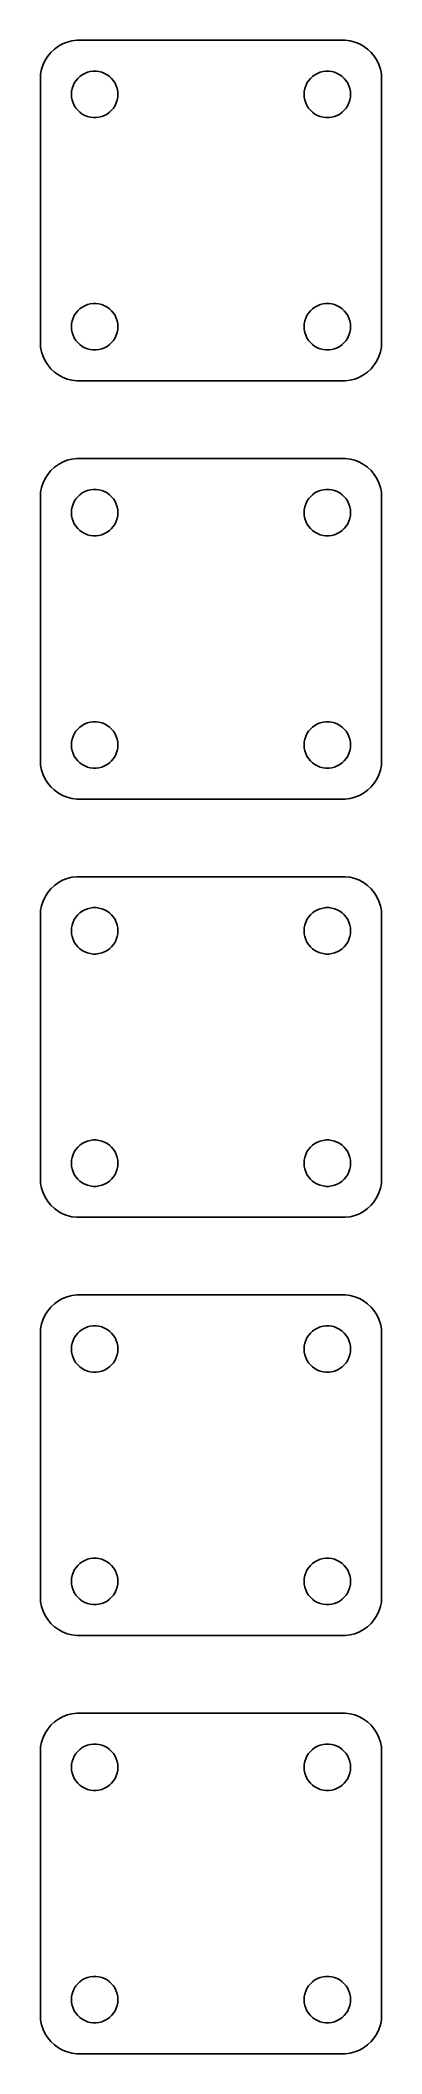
# Model space of a CAD drawing. Header units: metres. Extents: x -22 to 22, y 248 to 508.
import ezdxf

# ---------------------------------------------------------------- set-up
doc = ezdxf.new("R2010")
doc.units = ezdxf.units.M

msp = doc.modelspace()

# ---------------------------------------------------------------- linework, layer by layer
for p, q in [((-19.6791, 507.222), (-20.1871, 506.853)), ((-19.1289, 507.524), (-19.6791, 507.222)), ((-18.5451, 507.755), (-19.1289, 507.524)), ((-17.9369, 507.911), (-18.5451, 507.755)), ((-17.3139, 507.99), (-17.9369, 507.911)), ((17.3139, 507.99), (-17.3139, 507.99)), ((17.9369, 507.911), (17.3139, 507.99)), ((18.5451, 507.755), (17.9369, 507.911)), ((19.1289, 507.524), (18.5451, 507.755)), ((19.6791, 507.222), (19.1289, 507.524)), ((20.1871, 506.853), (19.6791, 507.222)), ((-21.6489, 504.841), (-21.8429, 504.243)), ((-21.3815, 505.409), (-21.6489, 504.841)), ((-21.0451, 505.939), (-21.3815, 505.409)), ((-20.6448, 506.423), (-21.0451, 505.939)), ((-20.1871, 506.853), (-20.6448, 506.423)), ((20.6448, 506.423), (20.1871, 506.853)), ((21.0451, 505.939), (20.6448, 506.423)), ((21.3815, 505.409), (21.0451, 505.939)), ((21.6489, 504.841), (21.3815, 505.409)), ((21.8429, 504.243), (21.6489, 504.841)), ((-21.9606, 503.627), (-22, 503)), ((-22, 503), (-22, 469)), ((-21.8429, 504.243), (-21.9606, 503.627)), ((-17.9057, 501.746), (-17.7893, 502.104)), ((-17.7893, 502.104), (-17.6289, 502.445)), ((-17.6289, 502.445), (-17.427, 502.763)), ((-17.427, 502.763), (-17.1869, 503.054)), ((-17.1869, 503.054), (-16.9123, 503.312)), ((-16.9123, 503.312), (-16.6075, 503.533)), ((-16.6075, 503.533), (-16.2773, 503.714)), ((-16.2773, 503.714), (-15.927, 503.853)), ((-15.927, 503.853), (-15.5621, 503.947)), ((-15.5621, 503.947), (-15.1884, 503.994)), ((-15.1884, 503.994), (-14.8116, 503.994)), ((-14.8116, 503.994), (-14.4379, 503.947)), ((-14.4379, 503.947), (-14.0729, 503.853)), ((-14.0729, 503.853), (-13.7227, 503.714)), ((-13.7227, 503.714), (-13.3925, 503.533)), ((-13.3925, 503.533), (-13.0877, 503.312)), ((-13.0877, 503.312), (-12.8131, 503.054)), ((-12.8131, 503.054), (-12.5729, 502.763)), ((-12.5729, 502.763), (-12.3711, 502.445)), ((-12.3711, 502.445), (-12.2107, 502.104)), ((-12.2107, 502.104), (-12.0942, 501.746)), ((12.0942, 501.746), (12.2107, 502.104)), ((12.2107, 502.104), (12.3711, 502.445)), ((12.3711, 502.445), (12.5729, 502.763)), ((12.5729, 502.763), (12.8131, 503.054)), ((12.8131, 503.054), (13.0877, 503.312)), ((13.0877, 503.312), (13.3925, 503.533)), ((13.3925, 503.533), (13.7227, 503.714)), ((13.7227, 503.714), (14.0729, 503.853)), ((14.0729, 503.853), (14.4379, 503.947)), ((14.4379, 503.947), (14.8116, 503.994)), ((14.8116, 503.994), (15.1884, 503.994)), ((15.1884, 503.994), (15.5621, 503.947)), ((15.5621, 503.947), (15.927, 503.853)), ((15.927, 503.853), (16.2773, 503.714)), ((16.2773, 503.714), (16.6075, 503.533)), ((16.6075, 503.533), (16.9123, 503.312)), ((16.9123, 503.312), (17.1869, 503.054)), ((17.1869, 503.054), (17.427, 502.763)), ((17.427, 502.763), (17.6289, 502.445)), ((17.6289, 502.445), (17.7893, 502.104)), ((17.7893, 502.104), (17.9057, 501.746)), ((21.9606, 503.627), (21.8429, 504.243)), ((22, 503), (21.9606, 503.627)), ((22, 469), (22, 503)), ((-18, 501), (-17.9763, 501.376)), ((-17.9763, 500.624), (-18, 501)), ((-17.9763, 501.376), (-17.9057, 501.746)), ((-17.9057, 500.254), (-17.9763, 500.624)), ((-17.7893, 499.896), (-17.9057, 500.254)), ((-17.6289, 499.555), (-17.7893, 499.896)), ((-17.427, 499.237), (-17.6289, 499.555)), ((-17.1869, 498.946), (-17.427, 499.237)), ((-12.5729, 499.237), (-12.8131, 498.946)), ((-12.3711, 499.555), (-12.5729, 499.237)), ((-12.2107, 499.896), (-12.3711, 499.555)), ((-12.0942, 500.254), (-12.2107, 499.896)), ((-12.0942, 501.746), (-12.0237, 501.376)), ((-12.0237, 500.624), (-12.0942, 500.254)), ((-12.0237, 501.376), (-12, 501)), ((-12, 501), (-12.0237, 500.624)), ((12, 501), (12.0237, 501.376)), ((12.0237, 500.624), (12, 501)), ((12.0237, 501.376), (12.0942, 501.746)), ((12.0942, 500.254), (12.0237, 500.624)), ((12.2107, 499.896), (12.0942, 500.254)), ((12.3711, 499.555), (12.2107, 499.896)), ((12.5729, 499.237), (12.3711, 499.555)), ((12.8131, 498.946), (12.5729, 499.237)), ((17.427, 499.237), (17.1869, 498.946)), ((17.6289, 499.555), (17.427, 499.237)), ((17.7893, 499.896), (17.6289, 499.555)), ((17.9057, 500.254), (17.7893, 499.896)), ((17.9057, 501.746), (17.9763, 501.376)), ((17.9763, 500.624), (17.9057, 500.254)), ((17.9763, 501.376), (18, 501)), ((18, 501), (17.9763, 500.624)), ((-16.9123, 498.688), (-17.1869, 498.946)), ((-16.6075, 498.467), (-16.9123, 498.688)), ((-16.2773, 498.286), (-16.6075, 498.467)), ((-15.927, 498.147), (-16.2773, 498.286)), ((-15.5621, 498.053), (-15.927, 498.147)), ((-15.1884, 498.006), (-15.5621, 498.053)), ((-14.8116, 498.006), (-15.1884, 498.006)), ((-14.4379, 498.053), (-14.8116, 498.006)), ((-14.0729, 498.147), (-14.4379, 498.053)), ((-13.7227, 498.286), (-14.0729, 498.147)), ((-13.3925, 498.467), (-13.7227, 498.286)), ((-13.0877, 498.688), (-13.3925, 498.467)), ((-12.8131, 498.946), (-13.0877, 498.688)), ((13.0877, 498.688), (12.8131, 498.946)), ((13.3925, 498.467), (13.0877, 498.688)), ((13.7227, 498.286), (13.3925, 498.467)), ((14.0729, 498.147), (13.7227, 498.286)), ((14.4379, 498.053), (14.0729, 498.147)), ((14.8116, 498.006), (14.4379, 498.053)), ((15.1884, 498.006), (14.8116, 498.006)), ((15.5621, 498.053), (15.1884, 498.006)), ((15.927, 498.147), (15.5621, 498.053)), ((16.2773, 498.286), (15.927, 498.147)), ((16.6075, 498.467), (16.2773, 498.286)), ((16.9123, 498.688), (16.6075, 498.467)), ((17.1869, 498.946), (16.9123, 498.688)), ((-17.1869, 473.054), (-16.9123, 473.312)), ((-16.9123, 473.312), (-16.6075, 473.533)), ((-16.6075, 473.533), (-16.2773, 473.714)), ((-16.2773, 473.714), (-15.927, 473.853)), ((-15.927, 473.853), (-15.5621, 473.947)), ((-15.5621, 473.947), (-15.1884, 473.994)), ((-15.1884, 473.994), (-14.8116, 473.994)), ((-14.8116, 473.994), (-14.4379, 473.947)), ((-14.4379, 473.947), (-14.0729, 473.853)), ((-14.0729, 473.853), (-13.7227, 473.714)), ((-13.7227, 473.714), (-13.3925, 473.533)), ((-13.3925, 473.533), (-13.0877, 473.312)), ((-13.0877, 473.312), (-12.8131, 473.054)), ((12.8131, 473.054), (13.0877, 473.312)), ((13.0877, 473.312), (13.3925, 473.533)), ((13.3925, 473.533), (13.7227, 473.714)), ((13.7227, 473.714), (14.0729, 473.853)), ((14.0729, 473.853), (14.4379, 473.947)), ((14.4379, 473.947), (14.8116, 473.994)), ((14.8116, 473.994), (15.1884, 473.994)), ((15.1884, 473.994), (15.5621, 473.947)), ((15.5621, 473.947), (15.927, 473.853)), ((15.927, 473.853), (16.2773, 473.714)), ((16.2773, 473.714), (16.6075, 473.533)), ((16.6075, 473.533), (16.9123, 473.312)), ((16.9123, 473.312), (17.1869, 473.054)), ((-18, 471), (-17.9763, 471.376)), ((-17.9763, 470.624), (-18, 471)), ((-17.9763, 471.376), (-17.9057, 471.746)), ((-17.9057, 470.254), (-17.9763, 470.624)), ((-17.9057, 471.746), (-17.7893, 472.104)), ((-17.7893, 472.104), (-17.6289, 472.445)), ((-17.6289, 472.445), (-17.427, 472.763)), ((-17.427, 472.763), (-17.1869, 473.054)), ((-12.8131, 473.054), (-12.5729, 472.763)), ((-12.5729, 472.763), (-12.3711, 472.445)), ((-12.3711, 472.445), (-12.2107, 472.104)), ((-12.2107, 472.104), (-12.0942, 471.746)), ((-12.0942, 471.746), (-12.0237, 471.376)), ((-12.0237, 470.624), (-12.0942, 470.254)), ((-12.0237, 471.376), (-12, 471)), ((-12, 471), (-12.0237, 470.624)), ((12, 471), (12.0237, 471.376)), ((12.0237, 470.624), (12, 471)), ((12.0237, 471.376), (12.0942, 471.746)), ((12.0942, 470.254), (12.0237, 470.624)), ((12.0942, 471.746), (12.2107, 472.104)), ((12.2107, 472.104), (12.3711, 472.445)), ((12.3711, 472.445), (12.5729, 472.763)), ((12.5729, 472.763), (12.8131, 473.054)), ((17.1869, 473.054), (17.427, 472.763)), ((17.427, 472.763), (17.6289, 472.445)), ((17.6289, 472.445), (17.7893, 472.104)), ((17.7893, 472.104), (17.9057, 471.746)), ((17.9057, 471.746), (17.9763, 471.376)), ((17.9763, 470.624), (17.9057, 470.254)), ((17.9763, 471.376), (18, 471)), ((18, 471), (17.9763, 470.624)), ((-22, 469), (-21.9606, 468.373)), ((-21.9606, 468.373), (-21.8429, 467.757)), ((-17.7893, 469.896), (-17.9057, 470.254)), ((-17.6289, 469.555), (-17.7893, 469.896)), ((-17.427, 469.237), (-17.6289, 469.555)), ((-17.1869, 468.946), (-17.427, 469.237)), ((-16.9123, 468.688), (-17.1869, 468.946)), ((-16.6075, 468.467), (-16.9123, 468.688)), ((-16.2773, 468.286), (-16.6075, 468.467)), ((-15.927, 468.147), (-16.2773, 468.286)), ((-15.5621, 468.053), (-15.927, 468.147)), ((-15.1884, 468.006), (-15.5621, 468.053)), ((-14.8116, 468.006), (-15.1884, 468.006)), ((-14.4379, 468.053), (-14.8116, 468.006)), ((-14.0729, 468.147), (-14.4379, 468.053)), ((-13.7227, 468.286), (-14.0729, 468.147)), ((-13.3925, 468.467), (-13.7227, 468.286)), ((-13.0877, 468.688), (-13.3925, 468.467)), ((-12.8131, 468.946), (-13.0877, 468.688)), ((-12.5729, 469.237), (-12.8131, 468.946)), ((-12.3711, 469.555), (-12.5729, 469.237)), ((-12.2107, 469.896), (-12.3711, 469.555)), ((-12.0942, 470.254), (-12.2107, 469.896)), ((12.2107, 469.896), (12.0942, 470.254)), ((12.3711, 469.555), (12.2107, 469.896)), ((12.5729, 469.237), (12.3711, 469.555)), ((12.8131, 468.946), (12.5729, 469.237)), ((13.0877, 468.688), (12.8131, 468.946)), ((13.3925, 468.467), (13.0877, 468.688)), ((13.7227, 468.286), (13.3925, 468.467)), ((14.0729, 468.147), (13.7227, 468.286)), ((14.4379, 468.053), (14.0729, 468.147)), ((14.8116, 468.006), (14.4379, 468.053)), ((15.1884, 468.006), (14.8116, 468.006)), ((15.5621, 468.053), (15.1884, 468.006)), ((15.927, 468.147), (15.5621, 468.053)), ((16.2773, 468.286), (15.927, 468.147)), ((16.6075, 468.467), (16.2773, 468.286)), ((16.9123, 468.688), (16.6075, 468.467)), ((17.1869, 468.946), (16.9123, 468.688)), ((17.427, 469.237), (17.1869, 468.946)), ((17.6289, 469.555), (17.427, 469.237)), ((17.7893, 469.896), (17.6289, 469.555)), ((17.9057, 470.254), (17.7893, 469.896)), ((21.8429, 467.757), (21.9606, 468.373)), ((21.9606, 468.373), (22, 469)), ((-21.8429, 467.757), (-21.6489, 467.159)), ((-21.6489, 467.159), (-21.3815, 466.591)), ((-21.3815, 466.591), (-21.0451, 466.061)), ((-21.0451, 466.061), (-20.6448, 465.577)), ((-20.6448, 465.577), (-20.1871, 465.147)), ((20.1871, 465.147), (20.6448, 465.577)), ((20.6448, 465.577), (21.0451, 466.061)), ((21.0451, 466.061), (21.3815, 466.591)), ((21.3815, 466.591), (21.6489, 467.159)), ((21.6489, 467.159), (21.8429, 467.757)), ((-20.1871, 465.147), (-19.6791, 464.778)), ((-19.6791, 464.778), (-19.1289, 464.476)), ((-19.1289, 464.476), (-18.5451, 464.245)), ((-18.5451, 464.245), (-17.9369, 464.089)), ((-17.9369, 464.089), (-17.3139, 464.01)), ((-17.3139, 464.01), (17.3139, 464.01)), ((17.3139, 464.01), (17.9369, 464.089)), ((17.9369, 464.089), (18.5451, 464.245)), ((18.5451, 464.245), (19.1289, 464.476)), ((19.1289, 464.476), (19.6791, 464.778)), ((19.6791, 464.778), (20.1871, 465.147)), ((-20.6448, 452.423), (-21.0451, 451.939)), ((-20.1871, 452.853), (-20.6448, 452.423)), ((-19.6791, 453.222), (-20.1871, 452.853)), ((-19.1289, 453.524), (-19.6791, 453.222)), ((-18.5451, 453.755), (-19.1289, 453.524)), ((-17.9369, 453.911), (-18.5451, 453.755)), ((-17.3139, 453.99), (-17.9369, 453.911)), ((17.3139, 453.99), (-17.3139, 453.99)), ((17.9369, 453.911), (17.3139, 453.99)), ((18.5451, 453.755), (17.9369, 453.911)), ((19.1289, 453.524), (18.5451, 453.755)), ((19.6791, 453.222), (19.1289, 453.524)), ((20.1871, 452.853), (19.6791, 453.222)), ((20.6448, 452.423), (20.1871, 452.853)), ((21.0451, 451.939), (20.6448, 452.423)), ((-21.8429, 450.243), (-21.9606, 449.627)), ((-21.6489, 450.841), (-21.8429, 450.243)), ((-21.3815, 451.409), (-21.6489, 450.841)), ((-21.0451, 451.939), (-21.3815, 451.409)), ((-16.2773, 449.714), (-15.927, 449.853)), ((-15.927, 449.853), (-15.5621, 449.947)), ((-15.5621, 449.947), (-15.1884, 449.994)), ((-15.1884, 449.994), (-14.8116, 449.994)), ((-14.8116, 449.994), (-14.4379, 449.947)), ((-14.4379, 449.947), (-14.0729, 449.853)), ((-14.0729, 449.853), (-13.7227, 449.714)), ((13.7227, 449.714), (14.0729, 449.853)), ((14.0729, 449.853), (14.4379, 449.947)), ((14.4379, 449.947), (14.8116, 449.994)), ((14.8116, 449.994), (15.1884, 449.994)), ((15.1884, 449.994), (15.5621, 449.947)), ((15.5621, 449.947), (15.927, 449.853)), ((15.927, 449.853), (16.2773, 449.714)), ((21.3815, 451.409), (21.0451, 451.939)), ((21.6489, 450.841), (21.3815, 451.409)), ((21.8429, 450.243), (21.6489, 450.841)), ((21.9606, 449.627), (21.8429, 450.243)), ((-21.9606, 449.627), (-22, 449)), ((-22, 449), (-22, 415)), ((-18, 447), (-17.9763, 447.376)), ((-17.9763, 447.376), (-17.9057, 447.746)), ((-17.9057, 447.746), (-17.7893, 448.104)), ((-17.7893, 448.104), (-17.6289, 448.445)), ((-17.6289, 448.445), (-17.427, 448.763)), ((-17.427, 448.763), (-17.1869, 449.054)), ((-17.1869, 449.054), (-16.9123, 449.312)), ((-16.9123, 449.312), (-16.6075, 449.533)), ((-16.6075, 449.533), (-16.2773, 449.714)), ((-13.7227, 449.714), (-13.3925, 449.533)), ((-13.3925, 449.533), (-13.0877, 449.312)), ((-13.0877, 449.312), (-12.8131, 449.054)), ((-12.8131, 449.054), (-12.5729, 448.763)), ((-12.5729, 448.763), (-12.3711, 448.445)), ((-12.3711, 448.445), (-12.2107, 448.104)), ((-12.2107, 448.104), (-12.0942, 447.746)), ((-12.0942, 447.746), (-12.0237, 447.376)), ((-12.0237, 447.376), (-12, 447)), ((12, 447), (12.0237, 447.376)), ((12.0237, 447.376), (12.0942, 447.746)), ((12.0942, 447.746), (12.2107, 448.104)), ((12.2107, 448.104), (12.3711, 448.445)), ((12.3711, 448.445), (12.5729, 448.763)), ((12.5729, 448.763), (12.8131, 449.054)), ((12.8131, 449.054), (13.0877, 449.312)), ((13.0877, 449.312), (13.3925, 449.533)), ((13.3925, 449.533), (13.7227, 449.714)), ((16.2773, 449.714), (16.6075, 449.533)), ((16.6075, 449.533), (16.9123, 449.312)), ((16.9123, 449.312), (17.1869, 449.054)), ((17.1869, 449.054), (17.427, 448.763)), ((17.427, 448.763), (17.6289, 448.445)), ((17.6289, 448.445), (17.7893, 448.104)), ((17.7893, 448.104), (17.9057, 447.746)), ((17.9057, 447.746), (17.9763, 447.376)), ((17.9763, 447.376), (18, 447)), ((22, 449), (21.9606, 449.627)), ((22, 415), (22, 449)), ((-17.9763, 446.624), (-18, 447)), ((-17.9057, 446.254), (-17.9763, 446.624)), ((-17.7893, 445.896), (-17.9057, 446.254)), ((-17.6289, 445.555), (-17.7893, 445.896)), ((-17.427, 445.237), (-17.6289, 445.555)), ((-17.1869, 444.946), (-17.427, 445.237)), ((-16.9123, 444.688), (-17.1869, 444.946)), ((-16.6075, 444.467), (-16.9123, 444.688)), ((-13.0877, 444.688), (-13.3925, 444.467)), ((-12.8131, 444.946), (-13.0877, 444.688)), ((-12.5729, 445.237), (-12.8131, 444.946)), ((-12.3711, 445.555), (-12.5729, 445.237)), ((-12.2107, 445.896), (-12.3711, 445.555)), ((-12.0942, 446.254), (-12.2107, 445.896)), ((-12.0237, 446.624), (-12.0942, 446.254)), ((-12, 447), (-12.0237, 446.624)), ((12.0237, 446.624), (12, 447)), ((12.0942, 446.254), (12.0237, 446.624)), ((12.2107, 445.896), (12.0942, 446.254)), ((12.3711, 445.555), (12.2107, 445.896)), ((12.5729, 445.237), (12.3711, 445.555)), ((12.8131, 444.946), (12.5729, 445.237)), ((13.0877, 444.688), (12.8131, 444.946)), ((13.3925, 444.467), (13.0877, 444.688)), ((16.9123, 444.688), (16.6075, 444.467)), ((17.1869, 444.946), (16.9123, 444.688)), ((17.427, 445.237), (17.1869, 444.946)), ((17.6289, 445.555), (17.427, 445.237)), ((17.7893, 445.896), (17.6289, 445.555)), ((17.9057, 446.254), (17.7893, 445.896)), ((17.9763, 446.624), (17.9057, 446.254)), ((18, 447), (17.9763, 446.624)), ((-16.2773, 444.286), (-16.6075, 444.467)), ((-15.927, 444.147), (-16.2773, 444.286)), ((-15.5621, 444.053), (-15.927, 444.147)), ((-15.1884, 444.006), (-15.5621, 444.053)), ((-14.8116, 444.006), (-15.1884, 444.006)), ((-14.4379, 444.053), (-14.8116, 444.006)), ((-14.0729, 444.147), (-14.4379, 444.053)), ((-13.7227, 444.286), (-14.0729, 444.147)), ((-13.3925, 444.467), (-13.7227, 444.286)), ((13.7227, 444.286), (13.3925, 444.467)), ((14.0729, 444.147), (13.7227, 444.286)), ((14.4379, 444.053), (14.0729, 444.147)), ((14.8116, 444.006), (14.4379, 444.053)), ((15.1884, 444.006), (14.8116, 444.006)), ((15.5621, 444.053), (15.1884, 444.006)), ((15.927, 444.147), (15.5621, 444.053)), ((16.2773, 444.286), (15.927, 444.147)), ((16.6075, 444.467), (16.2773, 444.286)), ((-17.6289, 418.445), (-17.427, 418.763)), ((-17.427, 418.763), (-17.1869, 419.054)), ((-17.1869, 419.054), (-16.9123, 419.312)), ((-16.9123, 419.312), (-16.6075, 419.533)), ((-16.6075, 419.533), (-16.2773, 419.714)), ((-16.2773, 419.714), (-15.927, 419.853)), ((-15.927, 419.853), (-15.5621, 419.947)), ((-15.5621, 419.947), (-15.1884, 419.994)), ((-15.1884, 419.994), (-14.8116, 419.994)), ((-14.8116, 419.994), (-14.4379, 419.947)), ((-14.4379, 419.947), (-14.0729, 419.853)), ((-14.0729, 419.853), (-13.7227, 419.714)), ((-13.7227, 419.714), (-13.3925, 419.533)), ((-13.3925, 419.533), (-13.0877, 419.312)), ((-13.0877, 419.312), (-12.8131, 419.054)), ((-12.8131, 419.054), (-12.5729, 418.763)), ((-12.5729, 418.763), (-12.3711, 418.445)), ((12.3711, 418.445), (12.5729, 418.763)), ((12.5729, 418.763), (12.8131, 419.054)), ((12.8131, 419.054), (13.0877, 419.312)), ((13.0877, 419.312), (13.3925, 419.533)), ((13.3925, 419.533), (13.7227, 419.714)), ((13.7227, 419.714), (14.0729, 419.853)), ((14.0729, 419.853), (14.4379, 419.947)), ((14.4379, 419.947), (14.8116, 419.994)), ((14.8116, 419.994), (15.1884, 419.994)), ((15.1884, 419.994), (15.5621, 419.947)), ((15.5621, 419.947), (15.927, 419.853)), ((15.927, 419.853), (16.2773, 419.714)), ((16.2773, 419.714), (16.6075, 419.533)), ((16.6075, 419.533), (16.9123, 419.312)), ((16.9123, 419.312), (17.1869, 419.054)), ((17.1869, 419.054), (17.427, 418.763)), ((17.427, 418.763), (17.6289, 418.445)), ((-18, 417), (-17.9763, 417.376)), ((-17.9763, 416.624), (-18, 417)), ((-17.9763, 417.376), (-17.9057, 417.746)), ((-17.9057, 416.254), (-17.9763, 416.624)), ((-17.9057, 417.746), (-17.7893, 418.104)), ((-17.7893, 415.896), (-17.9057, 416.254)), ((-17.7893, 418.104), (-17.6289, 418.445)), ((-12.3711, 418.445), (-12.2107, 418.104)), ((-12.2107, 418.104), (-12.0942, 417.746)), ((-12.0942, 416.254), (-12.2107, 415.896)), ((-12.0942, 417.746), (-12.0237, 417.376)), ((-12.0237, 416.624), (-12.0942, 416.254)), ((-12.0237, 417.376), (-12, 417)), ((-12, 417), (-12.0237, 416.624)), ((12, 417), (12.0237, 417.376)), ((12.0237, 416.624), (12, 417)), ((12.0237, 417.376), (12.0942, 417.746)), ((12.0942, 416.254), (12.0237, 416.624)), ((12.0942, 417.746), (12.2107, 418.104)), ((12.2107, 415.896), (12.0942, 416.254)), ((12.2107, 418.104), (12.3711, 418.445)), ((17.6289, 418.445), (17.7893, 418.104)), ((17.7893, 418.104), (17.9057, 417.746)), ((17.9057, 416.254), (17.7893, 415.896)), ((17.9057, 417.746), (17.9763, 417.376)), ((17.9763, 416.624), (17.9057, 416.254)), ((17.9763, 417.376), (18, 417)), ((18, 417), (17.9763, 416.624)), ((-22, 415), (-21.9606, 414.373)), ((-21.9606, 414.373), (-21.8429, 413.757)), ((-21.8429, 413.757), (-21.6489, 413.159)), ((-17.6289, 415.555), (-17.7893, 415.896)), ((-17.427, 415.237), (-17.6289, 415.555)), ((-17.1869, 414.946), (-17.427, 415.237)), ((-16.9123, 414.688), (-17.1869, 414.946)), ((-16.6075, 414.467), (-16.9123, 414.688)), ((-16.2773, 414.286), (-16.6075, 414.467)), ((-15.927, 414.147), (-16.2773, 414.286)), ((-15.5621, 414.053), (-15.927, 414.147)), ((-15.1884, 414.006), (-15.5621, 414.053)), ((-14.8116, 414.006), (-15.1884, 414.006)), ((-14.4379, 414.053), (-14.8116, 414.006)), ((-14.0729, 414.147), (-14.4379, 414.053)), ((-13.7227, 414.286), (-14.0729, 414.147)), ((-13.3925, 414.467), (-13.7227, 414.286)), ((-13.0877, 414.688), (-13.3925, 414.467)), ((-12.8131, 414.946), (-13.0877, 414.688)), ((-12.5729, 415.237), (-12.8131, 414.946)), ((-12.3711, 415.555), (-12.5729, 415.237)), ((-12.2107, 415.896), (-12.3711, 415.555)), ((12.3711, 415.555), (12.2107, 415.896)), ((12.5729, 415.237), (12.3711, 415.555)), ((12.8131, 414.946), (12.5729, 415.237)), ((13.0877, 414.688), (12.8131, 414.946)), ((13.3925, 414.467), (13.0877, 414.688)), ((13.7227, 414.286), (13.3925, 414.467)), ((14.0729, 414.147), (13.7227, 414.286)), ((14.4379, 414.053), (14.0729, 414.147)), ((14.8116, 414.006), (14.4379, 414.053)), ((15.1884, 414.006), (14.8116, 414.006)), ((15.5621, 414.053), (15.1884, 414.006)), ((15.927, 414.147), (15.5621, 414.053)), ((16.2773, 414.286), (15.927, 414.147)), ((16.6075, 414.467), (16.2773, 414.286)), ((16.9123, 414.688), (16.6075, 414.467)), ((17.1869, 414.946), (16.9123, 414.688)), ((17.427, 415.237), (17.1869, 414.946)), ((17.6289, 415.555), (17.427, 415.237)), ((17.7893, 415.896), (17.6289, 415.555)), ((21.6489, 413.159), (21.8429, 413.757)), ((21.8429, 413.757), (21.9606, 414.373)), ((21.9606, 414.373), (22, 415)), ((-21.6489, 413.159), (-21.3815, 412.591)), ((-21.3815, 412.591), (-21.0451, 412.061)), ((-21.0451, 412.061), (-20.6448, 411.577)), ((-20.6448, 411.577), (-20.1871, 411.147)), ((-20.1871, 411.147), (-19.6791, 410.778)), ((-19.6791, 410.778), (-19.1289, 410.476)), ((19.1289, 410.476), (19.6791, 410.778)), ((19.6791, 410.778), (20.1871, 411.147)), ((20.1871, 411.147), (20.6448, 411.577)), ((20.6448, 411.577), (21.0451, 412.061)), ((21.0451, 412.061), (21.3815, 412.591)), ((21.3815, 412.591), (21.6489, 413.159)), ((-19.1289, 410.476), (-18.5451, 410.245)), ((-18.5451, 410.245), (-17.9369, 410.089)), ((-17.9369, 410.089), (-17.3139, 410.01)), ((-17.3139, 410.01), (17.3139, 410.01)), ((17.3139, 410.01), (17.9369, 410.089)), ((17.9369, 410.089), (18.5451, 410.245)), ((18.5451, 410.245), (19.1289, 410.476)), ((-21.0451, 397.939), (-21.3815, 397.409)), ((-20.6448, 398.423), (-21.0451, 397.939)), ((-20.1871, 398.853), (-20.6448, 398.423)), ((-19.6791, 399.222), (-20.1871, 398.853)), ((-19.1289, 399.524), (-19.6791, 399.222)), ((-18.5451, 399.755), (-19.1289, 399.524)), ((-17.9369, 399.911), (-18.5451, 399.755)), ((-17.3139, 399.99), (-17.9369, 399.911)), ((17.3139, 399.99), (-17.3139, 399.99)), ((17.9369, 399.911), (17.3139, 399.99)), ((18.5451, 399.755), (17.9369, 399.911)), ((19.1289, 399.524), (18.5451, 399.755)), ((19.6791, 399.222), (19.1289, 399.524)), ((20.1871, 398.853), (19.6791, 399.222)), ((20.6448, 398.423), (20.1871, 398.853)), ((21.0451, 397.939), (20.6448, 398.423)), ((21.3815, 397.409), (21.0451, 397.939)), ((-21.9606, 395.627), (-22, 395)), ((-21.8429, 396.243), (-21.9606, 395.627)), ((-21.6489, 396.841), (-21.8429, 396.243)), ((-21.3815, 397.409), (-21.6489, 396.841)), ((-17.1869, 395.054), (-16.9123, 395.312)), ((-16.9123, 395.312), (-16.6075, 395.533)), ((-16.6075, 395.533), (-16.2773, 395.714)), ((-16.2773, 395.714), (-15.927, 395.853)), ((-15.927, 395.853), (-15.5621, 395.947)), ((-15.5621, 395.947), (-15.1884, 395.994)), ((-15.1884, 395.994), (-14.8116, 395.994)), ((-14.8116, 395.994), (-14.4379, 395.947)), ((-14.4379, 395.947), (-14.0729, 395.853)), ((-14.0729, 395.853), (-13.7227, 395.714)), ((-13.7227, 395.714), (-13.3925, 395.533)), ((-13.3925, 395.533), (-13.0877, 395.312)), ((-13.0877, 395.312), (-12.8131, 395.054)), ((12.8131, 395.054), (13.0877, 395.312)), ((13.0877, 395.312), (13.3925, 395.533)), ((13.3925, 395.533), (13.7227, 395.714)), ((13.7227, 395.714), (14.0729, 395.853)), ((14.0729, 395.853), (14.4379, 395.947)), ((14.4379, 395.947), (14.8116, 395.994)), ((14.8116, 395.994), (15.1884, 395.994)), ((15.1884, 395.994), (15.5621, 395.947)), ((15.5621, 395.947), (15.927, 395.853)), ((15.927, 395.853), (16.2773, 395.714)), ((16.2773, 395.714), (16.6075, 395.533)), ((16.6075, 395.533), (16.9123, 395.312)), ((16.9123, 395.312), (17.1869, 395.054)), ((21.6489, 396.841), (21.3815, 397.409)), ((21.8429, 396.243), (21.6489, 396.841)), ((21.9606, 395.627), (21.8429, 396.243)), ((22, 395), (21.9606, 395.627)), ((-22, 395), (-22, 361)), ((-18, 393), (-17.9763, 393.376)), ((-17.9763, 392.624), (-18, 393)), ((-17.9763, 393.376), (-17.9057, 393.746)), ((-17.9057, 392.254), (-17.9763, 392.624)), ((-17.9057, 393.746), (-17.7893, 394.104)), ((-17.7893, 394.104), (-17.6289, 394.445)), ((-17.6289, 394.445), (-17.427, 394.763)), ((-17.427, 394.763), (-17.1869, 395.054)), ((-12.8131, 395.054), (-12.5729, 394.763)), ((-12.5729, 394.763), (-12.3711, 394.445)), ((-12.3711, 394.445), (-12.2107, 394.104)), ((-12.2107, 394.104), (-12.0942, 393.746)), ((-12.0942, 393.746), (-12.0237, 393.376)), ((-12.0237, 392.624), (-12.0942, 392.254)), ((-12.0237, 393.376), (-12, 393)), ((-12, 393), (-12.0237, 392.624)), ((12, 393), (12.0237, 393.376)), ((12.0237, 392.624), (12, 393)), ((12.0237, 393.376), (12.0942, 393.746)), ((12.0942, 392.254), (12.0237, 392.624)), ((12.0942, 393.746), (12.2107, 394.104)), ((12.2107, 394.104), (12.3711, 394.445)), ((12.3711, 394.445), (12.5729, 394.763)), ((12.5729, 394.763), (12.8131, 395.054)), ((17.1869, 395.054), (17.427, 394.763)), ((17.427, 394.763), (17.6289, 394.445)), ((17.6289, 394.445), (17.7893, 394.104)), ((17.7893, 394.104), (17.9057, 393.746)), ((17.9057, 393.746), (17.9763, 393.376)), ((17.9763, 392.624), (17.9057, 392.254)), ((17.9763, 393.376), (18, 393)), ((18, 393), (17.9763, 392.624)), ((22, 361), (22, 395)), ((-17.7893, 391.896), (-17.9057, 392.254)), ((-17.6289, 391.555), (-17.7893, 391.896)), ((-17.427, 391.237), (-17.6289, 391.555)), ((-17.1869, 390.946), (-17.427, 391.237)), ((-16.9123, 390.688), (-17.1869, 390.946)), ((-16.6075, 390.467), (-16.9123, 390.688)), ((-16.2773, 390.286), (-16.6075, 390.467)), ((-15.927, 390.147), (-16.2773, 390.286)), ((-15.5621, 390.053), (-15.927, 390.147)), ((-15.1884, 390.006), (-15.5621, 390.053)), ((-14.8116, 390.006), (-15.1884, 390.006)), ((-14.4379, 390.053), (-14.8116, 390.006)), ((-14.0729, 390.147), (-14.4379, 390.053)), ((-13.7227, 390.286), (-14.0729, 390.147)), ((-13.3925, 390.467), (-13.7227, 390.286)), ((-13.0877, 390.688), (-13.3925, 390.467)), ((-12.8131, 390.946), (-13.0877, 390.688)), ((-12.5729, 391.237), (-12.8131, 390.946)), ((-12.3711, 391.555), (-12.5729, 391.237)), ((-12.2107, 391.896), (-12.3711, 391.555)), ((-12.0942, 392.254), (-12.2107, 391.896)), ((12.2107, 391.896), (12.0942, 392.254)), ((12.3711, 391.555), (12.2107, 391.896)), ((12.5729, 391.237), (12.3711, 391.555)), ((12.8131, 390.946), (12.5729, 391.237)), ((13.0877, 390.688), (12.8131, 390.946)), ((13.3925, 390.467), (13.0877, 390.688)), ((13.7227, 390.286), (13.3925, 390.467)), ((14.0729, 390.147), (13.7227, 390.286)), ((14.4379, 390.053), (14.0729, 390.147)), ((14.8116, 390.006), (14.4379, 390.053)), ((15.1884, 390.006), (14.8116, 390.006)), ((15.5621, 390.053), (15.1884, 390.006)), ((15.927, 390.147), (15.5621, 390.053)), ((16.2773, 390.286), (15.927, 390.147)), ((16.6075, 390.467), (16.2773, 390.286)), ((16.9123, 390.688), (16.6075, 390.467)), ((17.1869, 390.946), (16.9123, 390.688)), ((17.427, 391.237), (17.1869, 390.946)), ((17.6289, 391.555), (17.427, 391.237)), ((17.7893, 391.896), (17.6289, 391.555)), ((17.9057, 392.254), (17.7893, 391.896)), ((-17.9057, 363.746), (-17.7893, 364.104)), ((-17.7893, 364.104), (-17.6289, 364.445)), ((-17.6289, 364.445), (-17.427, 364.763)), ((-17.427, 364.763), (-17.1869, 365.054)), ((-17.1869, 365.054), (-16.9123, 365.312)), ((-16.9123, 365.312), (-16.6075, 365.533)), ((-16.6075, 365.533), (-16.2773, 365.714)), ((-16.2773, 365.714), (-15.927, 365.853)), ((-15.927, 365.853), (-15.5621, 365.947)), ((-15.5621, 365.947), (-15.1884, 365.994)), ((-15.1884, 365.994), (-14.8116, 365.994)), ((-14.8116, 365.994), (-14.4379, 365.947)), ((-14.4379, 365.947), (-14.0729, 365.853)), ((-14.0729, 365.853), (-13.7227, 365.714)), ((-13.7227, 365.714), (-13.3925, 365.533)), ((-13.3925, 365.533), (-13.0877, 365.312)), ((-13.0877, 365.312), (-12.8131, 365.054)), ((-12.8131, 365.054), (-12.5729, 364.763)), ((-12.5729, 364.763), (-12.3711, 364.445)), ((-12.3711, 364.445), (-12.2107, 364.104)), ((-12.2107, 364.104), (-12.0942, 363.746)), ((12.0942, 363.746), (12.2107, 364.104)), ((12.2107, 364.104), (12.3711, 364.445)), ((12.3711, 364.445), (12.5729, 364.763)), ((12.5729, 364.763), (12.8131, 365.054)), ((12.8131, 365.054), (13.0877, 365.312)), ((13.0877, 365.312), (13.3925, 365.533)), ((13.3925, 365.533), (13.7227, 365.714)), ((13.7227, 365.714), (14.0729, 365.853)), ((14.0729, 365.853), (14.4379, 365.947)), ((14.4379, 365.947), (14.8116, 365.994)), ((14.8116, 365.994), (15.1884, 365.994)), ((15.1884, 365.994), (15.5621, 365.947)), ((15.5621, 365.947), (15.927, 365.853)), ((15.927, 365.853), (16.2773, 365.714)), ((16.2773, 365.714), (16.6075, 365.533)), ((16.6075, 365.533), (16.9123, 365.312)), ((16.9123, 365.312), (17.1869, 365.054)), ((17.1869, 365.054), (17.427, 364.763)), ((17.427, 364.763), (17.6289, 364.445)), ((17.6289, 364.445), (17.7893, 364.104)), ((17.7893, 364.104), (17.9057, 363.746)), ((-18, 363), (-17.9763, 363.376)), ((-17.9763, 362.624), (-18, 363)), ((-17.9763, 363.376), (-17.9057, 363.746)), ((-17.9057, 362.254), (-17.9763, 362.624)), ((-17.7893, 361.896), (-17.9057, 362.254)), ((-17.6289, 361.555), (-17.7893, 361.896)), ((-17.427, 361.237), (-17.6289, 361.555)), ((-12.3711, 361.555), (-12.5729, 361.237)), ((-12.2107, 361.896), (-12.3711, 361.555)), ((-12.0942, 362.254), (-12.2107, 361.896)), ((-12.0942, 363.746), (-12.0237, 363.376)), ((-12.0237, 362.624), (-12.0942, 362.254)), ((-12.0237, 363.376), (-12, 363)), ((-12, 363), (-12.0237, 362.624)), ((12, 363), (12.0237, 363.376)), ((12.0237, 362.624), (12, 363)), ((12.0237, 363.376), (12.0942, 363.746)), ((12.0942, 362.254), (12.0237, 362.624)), ((12.2107, 361.896), (12.0942, 362.254)), ((12.3711, 361.555), (12.2107, 361.896)), ((12.5729, 361.237), (12.3711, 361.555)), ((17.6289, 361.555), (17.427, 361.237)), ((17.7893, 361.896), (17.6289, 361.555)), ((17.9057, 362.254), (17.7893, 361.896)), ((17.9057, 363.746), (17.9763, 363.376)), ((17.9763, 362.624), (17.9057, 362.254)), ((17.9763, 363.376), (18, 363)), ((18, 363), (17.9763, 362.624)), ((-22, 361), (-21.9606, 360.373)), ((-21.9606, 360.373), (-21.8429, 359.757)), ((-21.8429, 359.757), (-21.6489, 359.159)), ((-21.6489, 359.159), (-21.3815, 358.591)), ((-17.1869, 360.946), (-17.427, 361.237)), ((-16.9123, 360.688), (-17.1869, 360.946)), ((-16.6075, 360.467), (-16.9123, 360.688)), ((-16.2773, 360.286), (-16.6075, 360.467)), ((-15.927, 360.147), (-16.2773, 360.286)), ((-15.5621, 360.053), (-15.927, 360.147)), ((-15.1884, 360.006), (-15.5621, 360.053)), ((-14.8116, 360.006), (-15.1884, 360.006)), ((-14.4379, 360.053), (-14.8116, 360.006)), ((-14.0729, 360.147), (-14.4379, 360.053)), ((-13.7227, 360.286), (-14.0729, 360.147)), ((-13.3925, 360.467), (-13.7227, 360.286)), ((-13.0877, 360.688), (-13.3925, 360.467)), ((-12.8131, 360.946), (-13.0877, 360.688)), ((-12.5729, 361.237), (-12.8131, 360.946)), ((12.8131, 360.946), (12.5729, 361.237)), ((13.0877, 360.688), (12.8131, 360.946)), ((13.3925, 360.467), (13.0877, 360.688)), ((13.7227, 360.286), (13.3925, 360.467)), ((14.0729, 360.147), (13.7227, 360.286)), ((14.4379, 360.053), (14.0729, 360.147)), ((14.8116, 360.006), (14.4379, 360.053)), ((15.1884, 360.006), (14.8116, 360.006)), ((15.5621, 360.053), (15.1884, 360.006)), ((15.927, 360.147), (15.5621, 360.053)), ((16.2773, 360.286), (15.927, 360.147)), ((16.6075, 360.467), (16.2773, 360.286)), ((16.9123, 360.688), (16.6075, 360.467)), ((17.1869, 360.946), (16.9123, 360.688)), ((17.427, 361.237), (17.1869, 360.946)), ((21.3815, 358.591), (21.6489, 359.159)), ((21.6489, 359.159), (21.8429, 359.757)), ((21.8429, 359.757), (21.9606, 360.373)), ((21.9606, 360.373), (22, 361)), ((-21.3815, 358.591), (-21.0451, 358.061)), ((-21.0451, 358.061), (-20.6448, 357.577)), ((-20.6448, 357.577), (-20.1871, 357.147)), ((-20.1871, 357.147), (-19.6791, 356.778)), ((-19.6791, 356.778), (-19.1289, 356.476)), ((-19.1289, 356.476), (-18.5451, 356.245)), ((-18.5451, 356.245), (-17.9369, 356.089)), ((17.9369, 356.089), (18.5451, 356.245)), ((18.5451, 356.245), (19.1289, 356.476)), ((19.1289, 356.476), (19.6791, 356.778)), ((19.6791, 356.778), (20.1871, 357.147)), ((20.1871, 357.147), (20.6448, 357.577)), ((20.6448, 357.577), (21.0451, 358.061)), ((21.0451, 358.061), (21.3815, 358.591)), ((-17.9369, 356.089), (-17.3139, 356.01)), ((-17.3139, 356.01), (17.3139, 356.01)), ((17.3139, 356.01), (17.9369, 356.089)), ((-17.9369, 345.911), (-18.5451, 345.755)), ((-17.3139, 345.99), (-17.9369, 345.911)), ((17.3139, 345.99), (-17.3139, 345.99)), ((17.9369, 345.911), (17.3139, 345.99)), ((18.5451, 345.755), (17.9369, 345.911)), ((-21.3815, 343.409), (-21.6489, 342.841)), ((-21.0451, 343.939), (-21.3815, 343.409)), ((-20.6448, 344.423), (-21.0451, 343.939)), ((-20.1871, 344.853), (-20.6448, 344.423)), ((-19.6791, 345.222), (-20.1871, 344.853)), ((-19.1289, 345.524), (-19.6791, 345.222)), ((-18.5451, 345.755), (-19.1289, 345.524)), ((19.1289, 345.524), (18.5451, 345.755)), ((19.6791, 345.222), (19.1289, 345.524)), ((20.1871, 344.853), (19.6791, 345.222)), ((20.6448, 344.423), (20.1871, 344.853)), ((21.0451, 343.939), (20.6448, 344.423)), ((21.3815, 343.409), (21.0451, 343.939)), ((21.6489, 342.841), (21.3815, 343.409)), ((-21.9606, 341.627), (-22, 341)), ((-22, 341), (-22, 307)), ((-21.8429, 342.243), (-21.9606, 341.627)), ((-21.6489, 342.841), (-21.8429, 342.243)), ((-17.6289, 340.445), (-17.427, 340.763)), ((-17.427, 340.763), (-17.1869, 341.054)), ((-17.1869, 341.054), (-16.9123, 341.312)), ((-16.9123, 341.312), (-16.6075, 341.533)), ((-16.6075, 341.533), (-16.2773, 341.714)), ((-16.2773, 341.714), (-15.927, 341.853)), ((-15.927, 341.853), (-15.5621, 341.947)), ((-15.5621, 341.947), (-15.1884, 341.994)), ((-15.1884, 341.994), (-14.8116, 341.994)), ((-14.8116, 341.994), (-14.4379, 341.947)), ((-14.4379, 341.947), (-14.0729, 341.853)), ((-14.0729, 341.853), (-13.7227, 341.714)), ((-13.7227, 341.714), (-13.3925, 341.533)), ((-13.3925, 341.533), (-13.0877, 341.312)), ((-13.0877, 341.312), (-12.8131, 341.054)), ((-12.8131, 341.054), (-12.5729, 340.763)), ((-12.5729, 340.763), (-12.3711, 340.445)), ((12.3711, 340.445), (12.5729, 340.763)), ((12.5729, 340.763), (12.8131, 341.054)), ((12.8131, 341.054), (13.0877, 341.312)), ((13.0877, 341.312), (13.3925, 341.533)), ((13.3925, 341.533), (13.7227, 341.714)), ((13.7227, 341.714), (14.0729, 341.853)), ((14.0729, 341.853), (14.4379, 341.947)), ((14.4379, 341.947), (14.8116, 341.994)), ((14.8116, 341.994), (15.1884, 341.994)), ((15.1884, 341.994), (15.5621, 341.947)), ((15.5621, 341.947), (15.927, 341.853)), ((15.927, 341.853), (16.2773, 341.714)), ((16.2773, 341.714), (16.6075, 341.533)), ((16.6075, 341.533), (16.9123, 341.312)), ((16.9123, 341.312), (17.1869, 341.054)), ((17.1869, 341.054), (17.427, 340.763)), ((17.427, 340.763), (17.6289, 340.445)), ((21.8429, 342.243), (21.6489, 342.841)), ((21.9606, 341.627), (21.8429, 342.243)), ((22, 341), (21.9606, 341.627)), ((22, 307), (22, 341)), ((-18, 339), (-17.9763, 339.376)), ((-17.9763, 338.624), (-18, 339)), ((-17.9763, 339.376), (-17.9057, 339.746)), ((-17.9057, 338.254), (-17.9763, 338.624)), ((-17.9057, 339.746), (-17.7893, 340.104)), ((-17.7893, 337.896), (-17.9057, 338.254)), ((-17.7893, 340.104), (-17.6289, 340.445)), ((-12.3711, 340.445), (-12.2107, 340.104)), ((-12.2107, 340.104), (-12.0942, 339.746)), ((-12.0942, 338.254), (-12.2107, 337.896)), ((-12.0942, 339.746), (-12.0237, 339.376)), ((-12.0237, 338.624), (-12.0942, 338.254)), ((-12.0237, 339.376), (-12, 339)), ((-12, 339), (-12.0237, 338.624)), ((12, 339), (12.0237, 339.376)), ((12.0237, 338.624), (12, 339)), ((12.0237, 339.376), (12.0942, 339.746)), ((12.0942, 338.254), (12.0237, 338.624)), ((12.0942, 339.746), (12.2107, 340.104)), ((12.2107, 337.896), (12.0942, 338.254)), ((12.2107, 340.104), (12.3711, 340.445)), ((17.6289, 340.445), (17.7893, 340.104)), ((17.7893, 340.104), (17.9057, 339.746)), ((17.9057, 338.254), (17.7893, 337.896)), ((17.9057, 339.746), (17.9763, 339.376)), ((17.9763, 338.624), (17.9057, 338.254)), ((17.9763, 339.376), (18, 339)), ((18, 339), (17.9763, 338.624)), ((-17.6289, 337.555), (-17.7893, 337.896)), ((-17.427, 337.237), (-17.6289, 337.555)), ((-17.1869, 336.946), (-17.427, 337.237)), ((-16.9123, 336.688), (-17.1869, 336.946)), ((-16.6075, 336.467), (-16.9123, 336.688)), ((-16.2773, 336.286), (-16.6075, 336.467)), ((-15.927, 336.147), (-16.2773, 336.286)), ((-15.5621, 336.053), (-15.927, 336.147)), ((-15.1884, 336.006), (-15.5621, 336.053)), ((-14.8116, 336.006), (-15.1884, 336.006)), ((-14.4379, 336.053), (-14.8116, 336.006)), ((-14.0729, 336.147), (-14.4379, 336.053)), ((-13.7227, 336.286), (-14.0729, 336.147)), ((-13.3925, 336.467), (-13.7227, 336.286)), ((-13.0877, 336.688), (-13.3925, 336.467)), ((-12.8131, 336.946), (-13.0877, 336.688)), ((-12.5729, 337.237), (-12.8131, 336.946)), ((-12.3711, 337.555), (-12.5729, 337.237)), ((-12.2107, 337.896), (-12.3711, 337.555)), ((12.3711, 337.555), (12.2107, 337.896)), ((12.5729, 337.237), (12.3711, 337.555)), ((12.8131, 336.946), (12.5729, 337.237)), ((13.0877, 336.688), (12.8131, 336.946)), ((13.3925, 336.467), (13.0877, 336.688)), ((13.7227, 336.286), (13.3925, 336.467)), ((14.0729, 336.147), (13.7227, 336.286)), ((14.4379, 336.053), (14.0729, 336.147)), ((14.8116, 336.006), (14.4379, 336.053)), ((15.1884, 336.006), (14.8116, 336.006)), ((15.5621, 336.053), (15.1884, 336.006)), ((15.927, 336.147), (15.5621, 336.053)), ((16.2773, 336.286), (15.927, 336.147)), ((16.6075, 336.467), (16.2773, 336.286)), ((16.9123, 336.688), (16.6075, 336.467)), ((17.1869, 336.946), (16.9123, 336.688)), ((17.427, 337.237), (17.1869, 336.946)), ((17.6289, 337.555), (17.427, 337.237)), ((17.7893, 337.896), (17.6289, 337.555)), ((-15.5621, 311.947), (-15.1884, 311.994)), ((-15.1884, 311.994), (-14.8116, 311.994)), ((-14.8116, 311.994), (-14.4379, 311.947)), ((14.4379, 311.947), (14.8116, 311.994)), ((14.8116, 311.994), (15.1884, 311.994)), ((15.1884, 311.994), (15.5621, 311.947)), ((-17.9763, 309.376), (-17.9057, 309.746)), ((-17.9057, 309.746), (-17.7893, 310.104)), ((-17.7893, 310.104), (-17.6289, 310.445)), ((-17.6289, 310.445), (-17.427, 310.763)), ((-17.427, 310.763), (-17.1869, 311.054)), ((-17.1869, 311.054), (-16.9123, 311.312)), ((-16.9123, 311.312), (-16.6075, 311.533)), ((-16.6075, 311.533), (-16.2773, 311.714)), ((-16.2773, 311.714), (-15.927, 311.853)), ((-15.927, 311.853), (-15.5621, 311.947)), ((-14.4379, 311.947), (-14.0729, 311.853)), ((-14.0729, 311.853), (-13.7227, 311.714)), ((-13.7227, 311.714), (-13.3925, 311.533)), ((-13.3925, 311.533), (-13.0877, 311.312)), ((-13.0877, 311.312), (-12.8131, 311.054)), ((-12.8131, 311.054), (-12.5729, 310.763)), ((-12.5729, 310.763), (-12.3711, 310.445)), ((-12.3711, 310.445), (-12.2107, 310.104)), ((-12.2107, 310.104), (-12.0942, 309.746)), ((-12.0942, 309.746), (-12.0237, 309.376)), ((12.0237, 309.376), (12.0942, 309.746)), ((12.0942, 309.746), (12.2107, 310.104)), ((12.2107, 310.104), (12.3711, 310.445)), ((12.3711, 310.445), (12.5729, 310.763)), ((12.5729, 310.763), (12.8131, 311.054)), ((12.8131, 311.054), (13.0877, 311.312)), ((13.0877, 311.312), (13.3925, 311.533)), ((13.3925, 311.533), (13.7227, 311.714)), ((13.7227, 311.714), (14.0729, 311.853)), ((14.0729, 311.853), (14.4379, 311.947)), ((15.5621, 311.947), (15.927, 311.853)), ((15.927, 311.853), (16.2773, 311.714)), ((16.2773, 311.714), (16.6075, 311.533)), ((16.6075, 311.533), (16.9123, 311.312)), ((16.9123, 311.312), (17.1869, 311.054)), ((17.1869, 311.054), (17.427, 310.763)), ((17.427, 310.763), (17.6289, 310.445)), ((17.6289, 310.445), (17.7893, 310.104)), ((17.7893, 310.104), (17.9057, 309.746)), ((17.9057, 309.746), (17.9763, 309.376)), ((-22, 307), (-21.9606, 306.373)), ((-18, 309), (-17.9763, 309.376)), ((-17.9763, 308.624), (-18, 309)), ((-17.9057, 308.254), (-17.9763, 308.624)), ((-17.7893, 307.896), (-17.9057, 308.254)), ((-17.6289, 307.555), (-17.7893, 307.896)), ((-17.427, 307.237), (-17.6289, 307.555)), ((-17.1869, 306.946), (-17.427, 307.237)), ((-16.9123, 306.688), (-17.1869, 306.946)), ((-12.8131, 306.946), (-13.0877, 306.688)), ((-12.5729, 307.237), (-12.8131, 306.946)), ((-12.3711, 307.555), (-12.5729, 307.237)), ((-12.2107, 307.896), (-12.3711, 307.555)), ((-12.0942, 308.254), (-12.2107, 307.896)), ((-12.0237, 308.624), (-12.0942, 308.254)), ((-12.0237, 309.376), (-12, 309)), ((-12, 309), (-12.0237, 308.624)), ((12, 309), (12.0237, 309.376)), ((12.0237, 308.624), (12, 309)), ((12.0942, 308.254), (12.0237, 308.624)), ((12.2107, 307.896), (12.0942, 308.254)), ((12.3711, 307.555), (12.2107, 307.896)), ((12.5729, 307.237), (12.3711, 307.555)), ((12.8131, 306.946), (12.5729, 307.237)), ((13.0877, 306.688), (12.8131, 306.946)), ((17.1869, 306.946), (16.9123, 306.688)), ((17.427, 307.237), (17.1869, 306.946)), ((17.6289, 307.555), (17.427, 307.237)), ((17.7893, 307.896), (17.6289, 307.555)), ((17.9057, 308.254), (17.7893, 307.896)), ((17.9763, 308.624), (17.9057, 308.254)), ((17.9763, 309.376), (18, 309)), ((18, 309), (17.9763, 308.624)), ((21.9606, 306.373), (22, 307)), ((-21.9606, 306.373), (-21.8429, 305.757)), ((-21.8429, 305.757), (-21.6489, 305.159)), ((-21.6489, 305.159), (-21.3815, 304.591)), ((-21.3815, 304.591), (-21.0451, 304.061)), ((-16.6075, 306.467), (-16.9123, 306.688)), ((-16.2773, 306.286), (-16.6075, 306.467)), ((-15.927, 306.147), (-16.2773, 306.286)), ((-15.5621, 306.053), (-15.927, 306.147)), ((-15.1884, 306.006), (-15.5621, 306.053)), ((-14.8116, 306.006), (-15.1884, 306.006)), ((-14.4379, 306.053), (-14.8116, 306.006)), ((-14.0729, 306.147), (-14.4379, 306.053)), ((-13.7227, 306.286), (-14.0729, 306.147)), ((-13.3925, 306.467), (-13.7227, 306.286)), ((-13.0877, 306.688), (-13.3925, 306.467)), ((13.3925, 306.467), (13.0877, 306.688)), ((13.7227, 306.286), (13.3925, 306.467)), ((14.0729, 306.147), (13.7227, 306.286)), ((14.4379, 306.053), (14.0729, 306.147)), ((14.8116, 306.006), (14.4379, 306.053)), ((15.1884, 306.006), (14.8116, 306.006)), ((15.5621, 306.053), (15.1884, 306.006)), ((15.927, 306.147), (15.5621, 306.053)), ((16.2773, 306.286), (15.927, 306.147)), ((16.6075, 306.467), (16.2773, 306.286)), ((16.9123, 306.688), (16.6075, 306.467)), ((21.0451, 304.061), (21.3815, 304.591)), ((21.3815, 304.591), (21.6489, 305.159)), ((21.6489, 305.159), (21.8429, 305.757)), ((21.8429, 305.757), (21.9606, 306.373)), ((-21.0451, 304.061), (-20.6448, 303.577)), ((-20.6448, 303.577), (-20.1871, 303.147)), ((-20.1871, 303.147), (-19.6791, 302.778)), ((-19.6791, 302.778), (-19.1289, 302.476)), ((-19.1289, 302.476), (-18.5451, 302.245)), ((-18.5451, 302.245), (-17.9369, 302.089)), ((-17.9369, 302.089), (-17.3139, 302.01)), ((-17.3139, 302.01), (17.3139, 302.01)), ((17.3139, 302.01), (17.9369, 302.089)), ((17.9369, 302.089), (18.5451, 302.245)), ((18.5451, 302.245), (19.1289, 302.476)), ((19.1289, 302.476), (19.6791, 302.778)), ((19.6791, 302.778), (20.1871, 303.147)), ((20.1871, 303.147), (20.6448, 303.577)), ((20.6448, 303.577), (21.0451, 304.061)), ((-19.6791, 291.222), (-20.1871, 290.853)), ((-19.1289, 291.524), (-19.6791, 291.222)), ((-18.5451, 291.755), (-19.1289, 291.524)), ((-17.9369, 291.911), (-18.5451, 291.755)), ((-17.3139, 291.99), (-17.9369, 291.911)), ((17.3139, 291.99), (-17.3139, 291.99)), ((17.9369, 291.911), (17.3139, 291.99)), ((18.5451, 291.755), (17.9369, 291.911)), ((19.1289, 291.524), (18.5451, 291.755)), ((19.6791, 291.222), (19.1289, 291.524)), ((20.1871, 290.853), (19.6791, 291.222)), ((-21.6489, 288.841), (-21.8429, 288.243)), ((-21.3815, 289.409), (-21.6489, 288.841)), ((-21.0451, 289.939), (-21.3815, 289.409)), ((-20.6448, 290.423), (-21.0451, 289.939)), ((-20.1871, 290.853), (-20.6448, 290.423)), ((20.6448, 290.423), (20.1871, 290.853)), ((21.0451, 289.939), (20.6448, 290.423)), ((21.3815, 289.409), (21.0451, 289.939)), ((21.6489, 288.841), (21.3815, 289.409)), ((21.8429, 288.243), (21.6489, 288.841)), ((-21.9606, 287.627), (-22, 287)), ((-22, 287), (-22, 253)), ((-21.8429, 288.243), (-21.9606, 287.627)), ((-17.9057, 285.746), (-17.7893, 286.104)), ((-17.7893, 286.104), (-17.6289, 286.445)), ((-17.6289, 286.445), (-17.427, 286.763)), ((-17.427, 286.763), (-17.1869, 287.054)), ((-17.1869, 287.054), (-16.9123, 287.312)), ((-16.9123, 287.312), (-16.6075, 287.533)), ((-16.6075, 287.533), (-16.2773, 287.714)), ((-16.2773, 287.714), (-15.927, 287.853)), ((-15.927, 287.853), (-15.5621, 287.947)), ((-15.5621, 287.947), (-15.1884, 287.994)), ((-15.1884, 287.994), (-14.8116, 287.994)), ((-14.8116, 287.994), (-14.4379, 287.947)), ((-14.4379, 287.947), (-14.0729, 287.853)), ((-14.0729, 287.853), (-13.7227, 287.714)), ((-13.7227, 287.714), (-13.3925, 287.533)), ((-13.3925, 287.533), (-13.0877, 287.312)), ((-13.0877, 287.312), (-12.8131, 287.054)), ((-12.8131, 287.054), (-12.5729, 286.763)), ((-12.5729, 286.763), (-12.3711, 286.445)), ((-12.3711, 286.445), (-12.2107, 286.104)), ((-12.2107, 286.104), (-12.0942, 285.746)), ((12.0942, 285.746), (12.2107, 286.104)), ((12.2107, 286.104), (12.3711, 286.445)), ((12.3711, 286.445), (12.5729, 286.763)), ((12.5729, 286.763), (12.8131, 287.054)), ((12.8131, 287.054), (13.0877, 287.312)), ((13.0877, 287.312), (13.3925, 287.533)), ((13.3925, 287.533), (13.7227, 287.714)), ((13.7227, 287.714), (14.0729, 287.853)), ((14.0729, 287.853), (14.4379, 287.947)), ((14.4379, 287.947), (14.8116, 287.994)), ((14.8116, 287.994), (15.1884, 287.994)), ((15.1884, 287.994), (15.5621, 287.947)), ((15.5621, 287.947), (15.927, 287.853)), ((15.927, 287.853), (16.2773, 287.714)), ((16.2773, 287.714), (16.6075, 287.533)), ((16.6075, 287.533), (16.9123, 287.312)), ((16.9123, 287.312), (17.1869, 287.054)), ((17.1869, 287.054), (17.427, 286.763)), ((17.427, 286.763), (17.6289, 286.445)), ((17.6289, 286.445), (17.7893, 286.104)), ((17.7893, 286.104), (17.9057, 285.746)), ((21.9606, 287.627), (21.8429, 288.243)), ((22, 287), (21.9606, 287.627)), ((22, 253), (22, 287)), ((-18, 285), (-17.9763, 285.376)), ((-17.9763, 284.624), (-18, 285)), ((-17.9763, 285.376), (-17.9057, 285.746)), ((-17.9057, 284.254), (-17.9763, 284.624)), ((-17.7893, 283.896), (-17.9057, 284.254)), ((-17.6289, 283.555), (-17.7893, 283.896)), ((-17.427, 283.237), (-17.6289, 283.555)), ((-12.3711, 283.555), (-12.5729, 283.237)), ((-12.2107, 283.896), (-12.3711, 283.555)), ((-12.0942, 284.254), (-12.2107, 283.896)), ((-12.0942, 285.746), (-12.0237, 285.376)), ((-12.0237, 284.624), (-12.0942, 284.254)), ((-12.0237, 285.376), (-12, 285)), ((-12, 285), (-12.0237, 284.624)), ((12, 285), (12.0237, 285.376)), ((12.0237, 284.624), (12, 285)), ((12.0237, 285.376), (12.0942, 285.746)), ((12.0942, 284.254), (12.0237, 284.624)), ((12.2107, 283.896), (12.0942, 284.254)), ((12.3711, 283.555), (12.2107, 283.896)), ((12.5729, 283.237), (12.3711, 283.555)), ((17.6289, 283.555), (17.427, 283.237)), ((17.7893, 283.896), (17.6289, 283.555)), ((17.9057, 284.254), (17.7893, 283.896)), ((17.9057, 285.746), (17.9763, 285.376)), ((17.9763, 284.624), (17.9057, 284.254)), ((17.9763, 285.376), (18, 285)), ((18, 285), (17.9763, 284.624)), ((-17.1869, 282.946), (-17.427, 283.237)), ((-16.9123, 282.688), (-17.1869, 282.946)), ((-16.6075, 282.467), (-16.9123, 282.688)), ((-16.2773, 282.286), (-16.6075, 282.467)), ((-15.927, 282.147), (-16.2773, 282.286)), ((-15.5621, 282.053), (-15.927, 282.147)), ((-15.1884, 282.006), (-15.5621, 282.053)), ((-14.8116, 282.006), (-15.1884, 282.006)), ((-14.4379, 282.053), (-14.8116, 282.006)), ((-14.0729, 282.147), (-14.4379, 282.053)), ((-13.7227, 282.286), (-14.0729, 282.147)), ((-13.3925, 282.467), (-13.7227, 282.286)), ((-13.0877, 282.688), (-13.3925, 282.467)), ((-12.8131, 282.946), (-13.0877, 282.688)), ((-12.5729, 283.237), (-12.8131, 282.946)), ((12.8131, 282.946), (12.5729, 283.237)), ((13.0877, 282.688), (12.8131, 282.946)), ((13.3925, 282.467), (13.0877, 282.688)), ((13.7227, 282.286), (13.3925, 282.467)), ((14.0729, 282.147), (13.7227, 282.286)), ((14.4379, 282.053), (14.0729, 282.147)), ((14.8116, 282.006), (14.4379, 282.053)), ((15.1884, 282.006), (14.8116, 282.006)), ((15.5621, 282.053), (15.1884, 282.006)), ((15.927, 282.147), (15.5621, 282.053)), ((16.2773, 282.286), (15.927, 282.147)), ((16.6075, 282.467), (16.2773, 282.286)), ((16.9123, 282.688), (16.6075, 282.467)), ((17.1869, 282.946), (16.9123, 282.688)), ((17.427, 283.237), (17.1869, 282.946)), ((-16.9123, 257.312), (-16.6075, 257.533)), ((-16.6075, 257.533), (-16.2773, 257.714)), ((-16.2773, 257.714), (-15.927, 257.853)), ((-15.927, 257.853), (-15.5621, 257.947)), ((-15.5621, 257.947), (-15.1884, 257.994)), ((-15.1884, 257.994), (-14.8116, 257.994)), ((-14.8116, 257.994), (-14.4379, 257.947)), ((-14.4379, 257.947), (-14.0729, 257.853)), ((-14.0729, 257.853), (-13.7227, 257.714)), ((-13.7227, 257.714), (-13.3925, 257.533)), ((-13.3925, 257.533), (-13.0877, 257.312)), ((13.0877, 257.312), (13.3925, 257.533)), ((13.3925, 257.533), (13.7227, 257.714)), ((13.7227, 257.714), (14.0729, 257.853)), ((14.0729, 257.853), (14.4379, 257.947)), ((14.4379, 257.947), (14.8116, 257.994)), ((14.8116, 257.994), (15.1884, 257.994)), ((15.1884, 257.994), (15.5621, 257.947)), ((15.5621, 257.947), (15.927, 257.853)), ((15.927, 257.853), (16.2773, 257.714)), ((16.2773, 257.714), (16.6075, 257.533)), ((16.6075, 257.533), (16.9123, 257.312)), ((-18, 255), (-17.9763, 255.376)), ((-17.9763, 254.624), (-18, 255)), ((-17.9763, 255.376), (-17.9057, 255.746)), ((-17.9057, 255.746), (-17.7893, 256.104)), ((-17.7893, 256.104), (-17.6289, 256.445)), ((-17.6289, 256.445), (-17.427, 256.763)), ((-17.427, 256.763), (-17.1869, 257.054)), ((-17.1869, 257.054), (-16.9123, 257.312)), ((-13.0877, 257.312), (-12.8131, 257.054)), ((-12.8131, 257.054), (-12.5729, 256.763)), ((-12.5729, 256.763), (-12.3711, 256.445)), ((-12.3711, 256.445), (-12.2107, 256.104)), ((-12.2107, 256.104), (-12.0942, 255.746)), ((-12.0942, 255.746), (-12.0237, 255.376)), ((-12.0237, 255.376), (-12, 255)), ((-12, 255), (-12.0237, 254.624)), ((12, 255), (12.0237, 255.376)), ((12.0237, 254.624), (12, 255)), ((12.0237, 255.376), (12.0942, 255.746)), ((12.0942, 255.746), (12.2107, 256.104)), ((12.2107, 256.104), (12.3711, 256.445)), ((12.3711, 256.445), (12.5729, 256.763)), ((12.5729, 256.763), (12.8131, 257.054)), ((12.8131, 257.054), (13.0877, 257.312)), ((16.9123, 257.312), (17.1869, 257.054)), ((17.1869, 257.054), (17.427, 256.763)), ((17.427, 256.763), (17.6289, 256.445)), ((17.6289, 256.445), (17.7893, 256.104)), ((17.7893, 256.104), (17.9057, 255.746)), ((17.9057, 255.746), (17.9763, 255.376)), ((17.9763, 255.376), (18, 255)), ((18, 255), (17.9763, 254.624)), ((-22, 253), (-21.9606, 252.373)), ((-21.9606, 252.373), (-21.8429, 251.757)), ((-17.9057, 254.254), (-17.9763, 254.624)), ((-17.7893, 253.896), (-17.9057, 254.254)), ((-17.6289, 253.555), (-17.7893, 253.896)), ((-17.427, 253.237), (-17.6289, 253.555)), ((-17.1869, 252.946), (-17.427, 253.237)), ((-16.9123, 252.688), (-17.1869, 252.946)), ((-16.6075, 252.467), (-16.9123, 252.688)), ((-16.2773, 252.286), (-16.6075, 252.467)), ((-15.927, 252.147), (-16.2773, 252.286)), ((-13.7227, 252.286), (-14.0729, 252.147)), ((-13.3925, 252.467), (-13.7227, 252.286)), ((-13.0877, 252.688), (-13.3925, 252.467)), ((-12.8131, 252.946), (-13.0877, 252.688)), ((-12.5729, 253.237), (-12.8131, 252.946)), ((-12.3711, 253.555), (-12.5729, 253.237)), ((-12.2107, 253.896), (-12.3711, 253.555)), ((-12.0942, 254.254), (-12.2107, 253.896)), ((-12.0237, 254.624), (-12.0942, 254.254)), ((12.0942, 254.254), (12.0237, 254.624)), ((12.2107, 253.896), (12.0942, 254.254)), ((12.3711, 253.555), (12.2107, 253.896)), ((12.5729, 253.237), (12.3711, 253.555)), ((12.8131, 252.946), (12.5729, 253.237)), ((13.0877, 252.688), (12.8131, 252.946)), ((13.3925, 252.467), (13.0877, 252.688)), ((13.7227, 252.286), (13.3925, 252.467)), ((14.0729, 252.147), (13.7227, 252.286)), ((16.2773, 252.286), (15.927, 252.147)), ((16.6075, 252.467), (16.2773, 252.286)), ((16.9123, 252.688), (16.6075, 252.467)), ((17.1869, 252.946), (16.9123, 252.688)), ((17.427, 253.237), (17.1869, 252.946)), ((17.6289, 253.555), (17.427, 253.237)), ((17.7893, 253.896), (17.6289, 253.555)), ((17.9057, 254.254), (17.7893, 253.896)), ((17.9763, 254.624), (17.9057, 254.254)), ((21.8429, 251.757), (21.9606, 252.373)), ((21.9606, 252.373), (22, 253)), ((-21.8429, 251.757), (-21.6489, 251.159)), ((-21.6489, 251.159), (-21.3815, 250.591)), ((-21.3815, 250.591), (-21.0451, 250.061)), ((-21.0451, 250.061), (-20.6448, 249.577)), ((-15.5621, 252.053), (-15.927, 252.147)), ((-15.1884, 252.006), (-15.5621, 252.053)), ((-14.8116, 252.006), (-15.1884, 252.006)), ((-14.4379, 252.053), (-14.8116, 252.006)), ((-14.0729, 252.147), (-14.4379, 252.053)), ((14.4379, 252.053), (14.0729, 252.147)), ((14.8116, 252.006), (14.4379, 252.053)), ((15.1884, 252.006), (14.8116, 252.006)), ((15.5621, 252.053), (15.1884, 252.006)), ((15.927, 252.147), (15.5621, 252.053)), ((20.6448, 249.577), (21.0451, 250.061)), ((21.0451, 250.061), (21.3815, 250.591)), ((21.3815, 250.591), (21.6489, 251.159)), ((21.6489, 251.159), (21.8429, 251.757)), ((-20.6448, 249.577), (-20.1871, 249.147)), ((-20.1871, 249.147), (-19.6791, 248.778)), ((-19.6791, 248.778), (-19.1289, 248.476)), ((-19.1289, 248.476), (-18.5451, 248.245)), ((-18.5451, 248.245), (-17.9369, 248.089)), ((-17.9369, 248.089), (-17.3139, 248.01)), ((-17.3139, 248.01), (17.3139, 248.01)), ((17.3139, 248.01), (17.9369, 248.089)), ((17.9369, 248.089), (18.5451, 248.245)), ((18.5451, 248.245), (19.1289, 248.476)), ((19.1289, 248.476), (19.6791, 248.778)), ((19.6791, 248.778), (20.1871, 249.147)), ((20.1871, 249.147), (20.6448, 249.577))]:
    msp.add_line(p, q)

doc.saveas('drawing.dxf')
